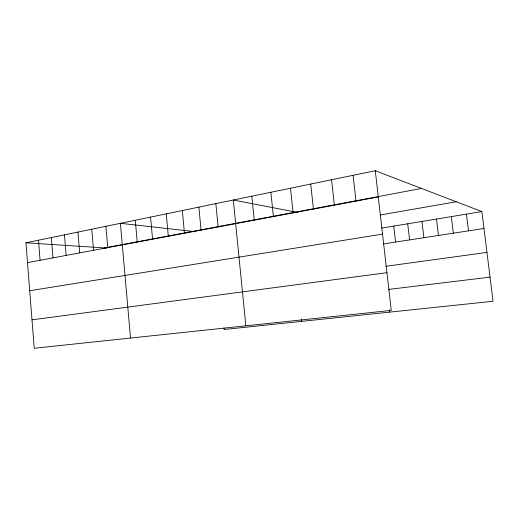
<?xml version="1.0" encoding="UTF-8"?>
<svg xmlns="http://www.w3.org/2000/svg" width="519" height="519" viewBox="0 0 519 519"><rect width="100%" height="100%" fill="white"/><g stroke="black" fill="none" stroke-linecap="round" stroke-linejoin="round"><path stroke-width="0.78" d="M375.282 170.738L391.261 310.401L34.228 348.262L25.95 242.795L375.282 170.738L481.872 211.577L493.05 301.273L224.143 329.5L223.994 327.963M104.475 247.92L421.525 188.455M27.507 262.646L378.286 196.948M380.408 214.97L456.24 201.755M381.562 228.113L481.872 211.577M29.713 290.737L382.535 234.101M383.372 243.924L483.974 228.483M385.928 266.279L486.958 252.39M31.996 319.847L386.947 272.676M388.575 289.414L490.04 277.133M25.95 242.795L106.791 248.069M195.676 231.714L120.402 223.313L130.516 338.051M297.887 212.498L233.303 200.023L245.85 325.822M466.438 214.12L468.495 230.858M451.309 216.618L453.327 233.187M436.492 219.057L438.458 235.47M421.96 221.457L423.887 237.708M407.713 223.806L409.595 239.901M393.746 226.109L395.588 242.049M389.334 309.713L389.607 312.133M353.089 175.318L355.982 201.125M331.576 179.756L334.372 205.174M310.725 184.057L313.418 209.099M290.497 188.228L293.099 212.9M301.533 319.081L301.773 321.352M270.866 192.277L273.39 216.598M251.812 196.208L254.245 220.179M215.846 203.623L218.129 226.946M198.855 207.126L201.067 230.138M182.325 210.539L184.472 233.252M166.229 213.86L168.312 236.275M150.555 217.091L152.573 239.22M135.284 220.244L137.243 242.094M105.889 226.303L107.738 247.621M91.74 229.223L93.537 250.281M77.941 232.071L79.679 252.876M64.466 234.848L66.166 255.406M51.323 237.559L52.97 257.878M38.484 240.206L40.086 260.291"/></g></svg>
